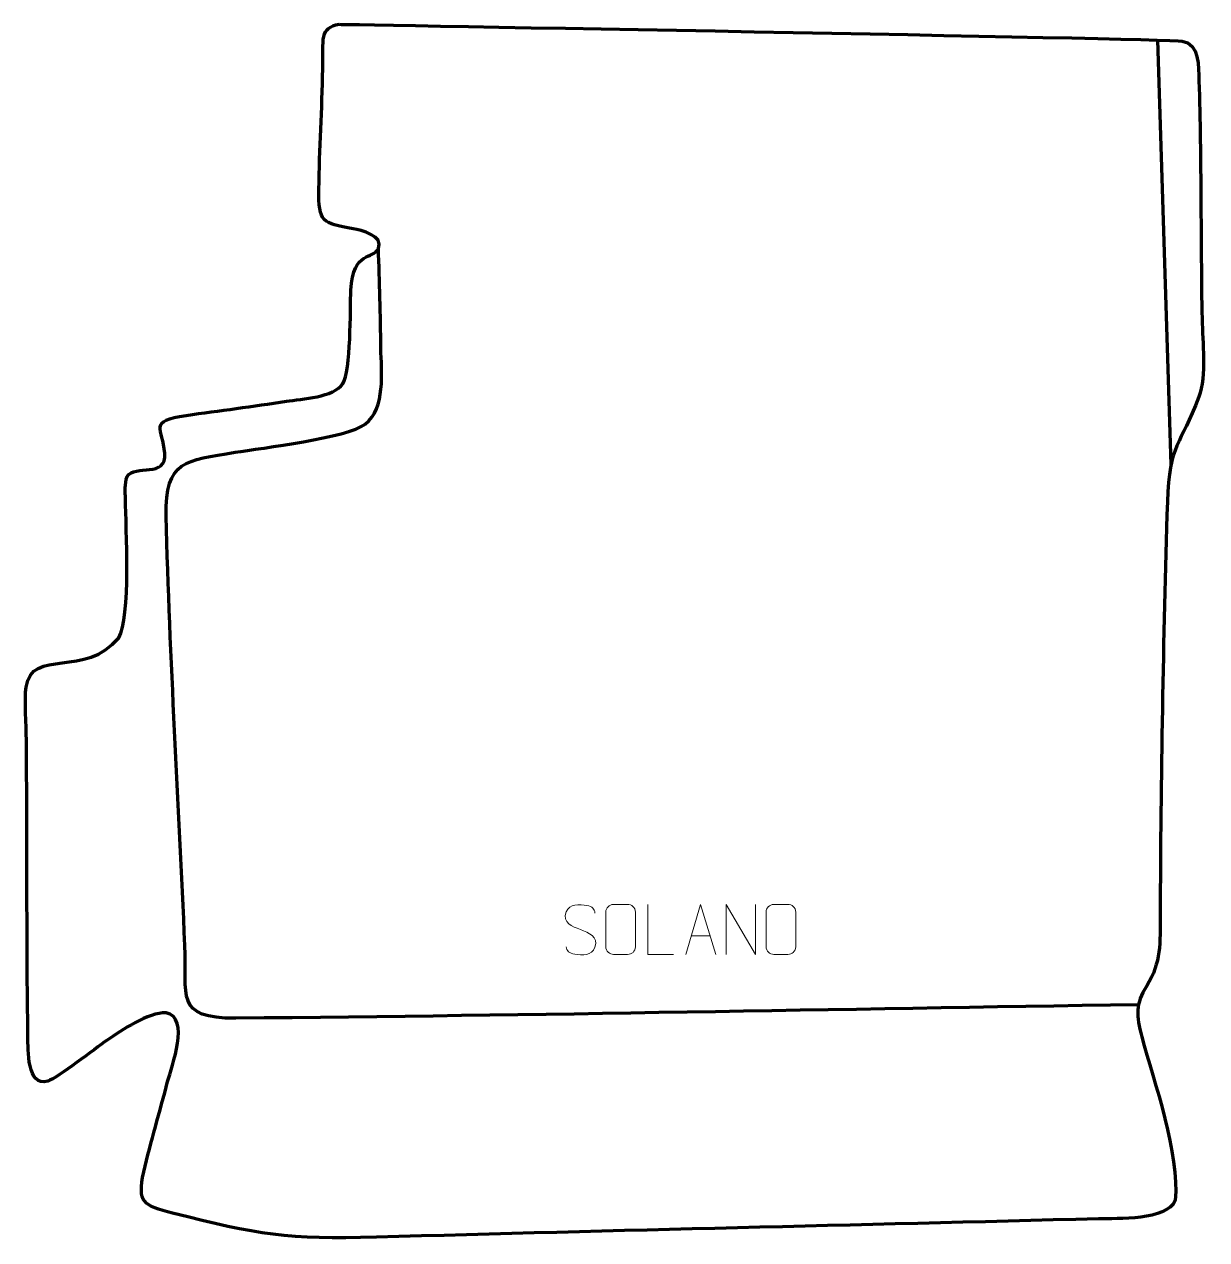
# Model space of a CAD drawing. Header units: millimetres. Extents: x -566 to 24, y 129 to 735.
import ezdxf

# ---------------------------------------------------------------- set-up
doc = ezdxf.new("R2010")
doc.units = ezdxf.units.MM
doc.header["$MEASUREMENT"] = 0
doc.layers.add('layer 2', color=7, linetype='Continuous')
doc.layers.add('layer 3', color=7, linetype='Continuous')

msp = doc.modelspace()

# ---------------------------------------------------------------- linework, layer by layer
at = {"layer": 'layer 2', "color": 142, "lineweight": 158}
msp.add_open_spline([(6.6755, 515.5586), (6.6755, 515.5586), (0.1005, 727.4645), (0.1005, 727.4645)], degree=3, dxfattribs=at)
msp.add_open_spline([(-9.5455, 245.8917), (-159.6689, 243.6928), (-310.0175, 240.4896), (-460.1259, 239.1963), (-460.1259, 239.1963), (-490.9369, 238.9309), (-484.4561, 250.5566), (-485.5422, 275.4383), (-485.5422, 275.4383), (-488.6808, 346.7954), (-493.0338, 418.5187), (-494.9589, 489.8736), (-494.9589, 489.8736), (-495.3832, 517.8071), (-485.3154, 517.5356), (-460.5129, 521.6853), (-460.5129, 521.6853), (-447.2651, 523.8342), (-404.3625, 528.9304), (-395.5074, 535.7645), (-395.5074, 535.7645), (-385.1826, 543.7329), (-387.5826, 561.8861), (-387.728, 573.6957), (-387.728, 573.6957), (-387.9325, 590.2936), (-388.4398, 606.883), (-388.958, 623.4734)], degree=3, knots=[0, 0, 0, 0, 0.125, 0.125, 0.125, 0.125, 0.25, 0.25, 0.25, 0.25, 0.375, 0.375, 0.375, 0.375, 0.5, 0.5, 0.5, 0.5, 0.625, 0.625, 0.625, 0.625, 0.75, 0.75, 0.75, 0.75, 1, 1, 1, 1], dxfattribs=at)
at = {"layer": 'layer 3', "color": 242, "lineweight": 158}
msp.add_open_spline([(-408.5609, 735.3474), (-418.4118, 733.8085), (-416.464, 727.8978), (-416.7198, 713.0887), (-416.7198, 713.0887), (-417.0659, 693.0514), (-418.3825, 672.9354), (-418.6871, 652.982), (-418.6871, 652.982), (-418.8991, 636.4468), (-417.0969, 636.0911), (-401.5398, 633.3024), (-401.5398, 633.3024), (-397.5749, 632.5916), (-386.0968, 629.7553), (-388.958, 623.4734), (-388.958, 623.4734), (-391.7071, 617.4375), (-401.3729, 623.1563), (-402.7548, 602.6106), (-402.7548, 602.6106), (-403.0468, 593.3394), (-402.5878, 562.1918), (-406.7591, 555.8768), (-406.7591, 555.8768), (-411.1788, 549.1857), (-427.1941, 548.3589), (-434.8527, 547.1683), (-434.8527, 547.1683), (-451.6042, 544.578), (-468.2305, 542.5078), (-484.9661, 540.1263), (-484.9661, 540.1263), (-504.0719, 537.4074), (-496.6046, 533.6825), (-495.5649, 521.2643), (-495.5649, 521.2643), (-494.5028, 508.5776), (-510.5828, 516.0136), (-514.3619, 509.5603), (-514.3619, 509.5603), (-515.7879, 506.0462), (-515.2777, 501.9332), (-515.2294, 498.2086), (-515.2294, 498.2086), (-515.0133, 484.4843), (-512.4667, 438.9391), (-518.6098, 429.1112), (-518.6098, 429.1112), (-535.023, 408.7948), (-561.9778, 424.3065), (-564.8424, 404.5285), (-564.8424, 404.5285), (-565.7131, 398.5176), (-564.7614, 385.0816), (-564.6889, 378.1314), (-564.6889, 378.1314), (-564.2167, 328.6911), (-564.6327, 279.1792), (-563.91, 229.7547), (-563.91, 229.7547), (-563.8245, 223.9066), (-564.4211, 204.502), (-554.0472, 207.8272), (-554.0472, 207.8272), (-548.7891, 209.5125), (-530.6563, 223.9074), (-524.3181, 228.2627), (-524.3181, 228.2627), (-517.1129, 233.2139), (-503.8959, 242.2339), (-494.9445, 241.8657), (-494.9445, 241.8657), (-482.7306, 239.5286), (-492.1688, 215.2556), (-494.1604, 207.5571), (-494.1604, 207.5571), (-498.0432, 192.4317), (-502.5784, 177.6378), (-506.1173, 162.4452), (-506.1173, 162.4452), (-509.3939, 146.9785), (-506.2531, 145.6712), (-491.6944, 141.9257), (-491.6944, 141.9257), (-449.503, 131.0721), (-433.8659, 128.6401), (-389.9988, 129.8801), (-389.9988, 129.8801), (-269.8939, 133.2424), (-149.7293, 135.9177), (-29.6067, 139.0578), (-29.6067, 139.0578), (-20.0425, 139.3078), (4.4795, 138.1045), (8.7257, 148.2193), (8.7257, 148.2193), (11.0357, 171.3245), (-1.762, 207.0434), (-7.9072, 229.9045), (-7.9072, 229.9045), (-10.7515, 240.4856), (-11.1973, 246.2258), (-5.4615, 255.3721), (-5.4615, 255.3721), (1.752, 266.8749), (1.2504, 277.2051), (1.2612, 290.4048), (1.2612, 290.4048), (1.4206, 359.011), (2.7436, 428.3339), (4.842, 496.914), (4.842, 496.914), (5.7463, 526.4703), (11.4172, 524.7301), (20.5205, 549.3069), (20.5205, 549.3069), (24.4604, 560.222), (22.3607, 576.3915), (22.1265, 588.3084), (22.1265, 588.3084), (21.4079, 627.8329), (21.8238, 667.6806), (20.6136, 707.1309), (20.6136, 707.1309), (20.3959, 714.2257), (20.972, 725.6306), (12.1955, 726.96), (12.1955, 726.96), (3.419, 728.2894), (-408.5609, 735.3474), (-408.5609, 735.3474)], degree=3, knots=[0, 0, 0, 0, 0.02941176, 0.02941176, 0.02941176, 0.02941176, 0.05882353, 0.05882353, 0.05882353, 0.05882353, 0.08823529, 0.08823529, 0.08823529, 0.08823529, 0.11764706, 0.11764706, 0.11764706, 0.11764706, 0.14705882, 0.14705882, 0.14705882, 0.14705882, 0.17647059, 0.17647059, 0.17647059, 0.17647059, 0.20588235, 0.20588235, 0.20588235, 0.20588235, 0.23529412, 0.23529412, 0.23529412, 0.23529412, 0.26470588, 0.26470588, 0.26470588, 0.26470588, 0.29411765, 0.29411765, 0.29411765, 0.29411765, 0.32352941, 0.32352941, 0.32352941, 0.32352941, 0.35294118, 0.35294118, 0.35294118, 0.35294118, 0.38235294, 0.38235294, 0.38235294, 0.38235294, 0.41176471, 0.41176471, 0.41176471, 0.41176471, 0.44117647, 0.44117647, 0.44117647, 0.44117647, 0.47058824, 0.47058824, 0.47058824, 0.47058824, 0.5, 0.5, 0.5, 0.5, 0.52941176, 0.52941176, 0.52941176, 0.52941176, 0.55882353, 0.55882353, 0.55882353, 0.55882353, 0.58823529, 0.58823529, 0.58823529, 0.58823529, 0.61764706, 0.61764706, 0.61764706, 0.61764706, 0.64705882, 0.64705882, 0.64705882, 0.64705882, 0.67647059, 0.67647059, 0.67647059, 0.67647059, 0.70588235, 0.70588235, 0.70588235, 0.70588235, 0.73529412, 0.73529412, 0.73529412, 0.73529412, 0.76470588, 0.76470588, 0.76470588, 0.76470588, 0.79411765, 0.79411765, 0.79411765, 0.79411765, 0.82352941, 0.82352941, 0.82352941, 0.82352941, 0.85294118, 0.85294118, 0.85294118, 0.85294118, 0.88235294, 0.88235294, 0.88235294, 0.88235294, 0.91176471, 0.91176471, 0.91176471, 0.91176471, 0.94117647, 0.94117647, 0.94117647, 0.94117647, 1, 1, 1, 1], dxfattribs=at)
at = {"layer": 'layer 3', "color": 250, "lineweight": 9}
for points, knots in [([(-288.0756, 283.5153), (-292.3239, 284.9857), (-297.232, 286.7815), (-295.2269, 292.3018), (-295.2269, 292.3018), (-293.7234, 296.4417), (-288.5098, 296.0532), (-284.9062, 295.4521), (-284.9062, 295.4521), (-282.0456, 294.9749), (-281.1809, 293.7617), (-280.8703, 291.6776)], [0, 0, 0, 0, 0.25, 0.25, 0.25, 0.25, 0.5, 0.5, 0.5, 0.5, 1, 1, 1, 1]), ([(-271.5951, 295.9918), (-269.2694, 295.9918), (-266.9433, 295.9918), (-264.6172, 295.9918), (-264.6172, 295.9918), (-262.6706, 296.0274), (-260.6792, 294.5358), (-260.6525, 292.0982), (-260.6525, 292.0982), (-260.6529, 286.3513), (-260.6529, 280.604), (-260.6525, 274.8563), (-260.6525, 274.8563), (-260.7923, 272.5329), (-262.4695, 271.0533), (-264.6172, 271.0425), (-264.6172, 271.0425), (-266.9491, 271.0429), (-269.281, 271.0429), (-271.6125, 271.0425), (-271.6125, 271.0425), (-273.5375, 270.9371), (-275.5096, 272.8216), (-275.4984, 274.8389), (-275.4984, 274.8389), (-275.4981, 280.609), (-275.4981, 286.3787), (-275.4984, 292.148), (-275.4984, 292.148), (-275.4942, 294.2861), (-273.7475, 296.0053), (-271.5951, 295.9918)], [0, 0, 0, 0, 0.11111111, 0.11111111, 0.11111111, 0.11111111, 0.22222222, 0.22222222, 0.22222222, 0.22222222, 0.33333333, 0.33333333, 0.33333333, 0.33333333, 0.44444444, 0.44444444, 0.44444444, 0.44444444, 0.55555556, 0.55555556, 0.55555556, 0.55555556, 0.66666667, 0.66666667, 0.66666667, 0.66666667, 0.77777778, 0.77777778, 0.77777778, 0.77777778, 1, 1, 1, 1]), ([(-241.601, 271.0385), (-241.601, 271.0385), (-254.5501, 271.0385), (-254.5501, 271.0385), (-254.5501, 271.0385), (-254.5501, 271.0385), (-254.5501, 295.9921), (-254.5501, 295.9921)], [0, 0, 0, 0, 0.33333333, 0.33333333, 0.33333333, 0.33333333, 1, 1, 1, 1]), ([(-235.546, 271.0386), (-235.546, 271.0386), (-228.175, 295.9921), (-228.175, 295.9921), (-228.175, 295.9921), (-228.175, 295.9921), (-220.6051, 271.0386), (-220.6051, 271.0386)], [0, 0, 0, 0, 0.33333333, 0.33333333, 0.33333333, 0.33333333, 1, 1, 1, 1]), ([(-215.4029, 271.0386), (-215.4029, 271.0386), (-215.4029, 295.9921), (-215.4029, 295.9921), (-215.4029, 295.9921), (-215.4029, 295.9921), (-200.7481, 271.0386), (-200.7481, 271.0386), (-200.7481, 271.0386), (-200.7481, 271.0386), (-200.7481, 295.9921), (-200.7481, 295.9921)], [0, 0, 0, 0, 0.25, 0.25, 0.25, 0.25, 0.5, 0.5, 0.5, 0.5, 1, 1, 1, 1]), ([(-191.5951, 295.9918), (-189.2694, 295.9918), (-186.9433, 295.9918), (-184.6172, 295.9918), (-184.6172, 295.9918), (-182.6706, 296.0274), (-180.6792, 294.5358), (-180.6525, 292.0982), (-180.6525, 292.0982), (-180.6529, 286.3513), (-180.6529, 280.604), (-180.6525, 274.8563), (-180.6525, 274.8563), (-180.7923, 272.5329), (-182.4695, 271.0533), (-184.6172, 271.0425), (-184.6172, 271.0425), (-186.9491, 271.0429), (-189.281, 271.0429), (-191.6125, 271.0425), (-191.6125, 271.0425), (-193.5375, 270.9371), (-195.5096, 272.8216), (-195.4984, 274.8389), (-195.4984, 274.8389), (-195.4981, 280.609), (-195.4981, 286.3787), (-195.4984, 292.148), (-195.4984, 292.148), (-195.4942, 294.2861), (-193.7475, 296.0053), (-191.5951, 295.9918)], [0, 0, 0, 0, 0.11111111, 0.11111111, 0.11111111, 0.11111111, 0.22222222, 0.22222222, 0.22222222, 0.22222222, 0.33333333, 0.33333333, 0.33333333, 0.33333333, 0.44444444, 0.44444444, 0.44444444, 0.44444444, 0.55555556, 0.55555556, 0.55555556, 0.55555556, 0.66666667, 0.66666667, 0.66666667, 0.66666667, 0.77777778, 0.77777778, 0.77777778, 0.77777778, 1, 1, 1, 1]), ([(-288.0756, 283.5152), (-284.057, 281.8685), (-279.0275, 279.9802), (-280.8615, 274.6199), (-280.8615, 274.6199), (-282.3213, 270.3535), (-287.2321, 270.6102), (-290.9582, 271.1649), (-290.9582, 271.1649), (-293.7082, 271.5747), (-294.9291, 272.7882), (-295.3071, 274.9004)], [0, 0, 0, 0, 0.25, 0.25, 0.25, 0.25, 0.5, 0.5, 0.5, 0.5, 1, 1, 1, 1])]:
    msp.add_open_spline(points, degree=3, knots=knots, dxfattribs=at)
msp.add_open_spline([(-232.8234, 280.288), (-232.8234, 280.288), (-223.3277, 280.288), (-223.3277, 280.288)], degree=3, dxfattribs=at)

doc.saveas('drawing.dxf')
